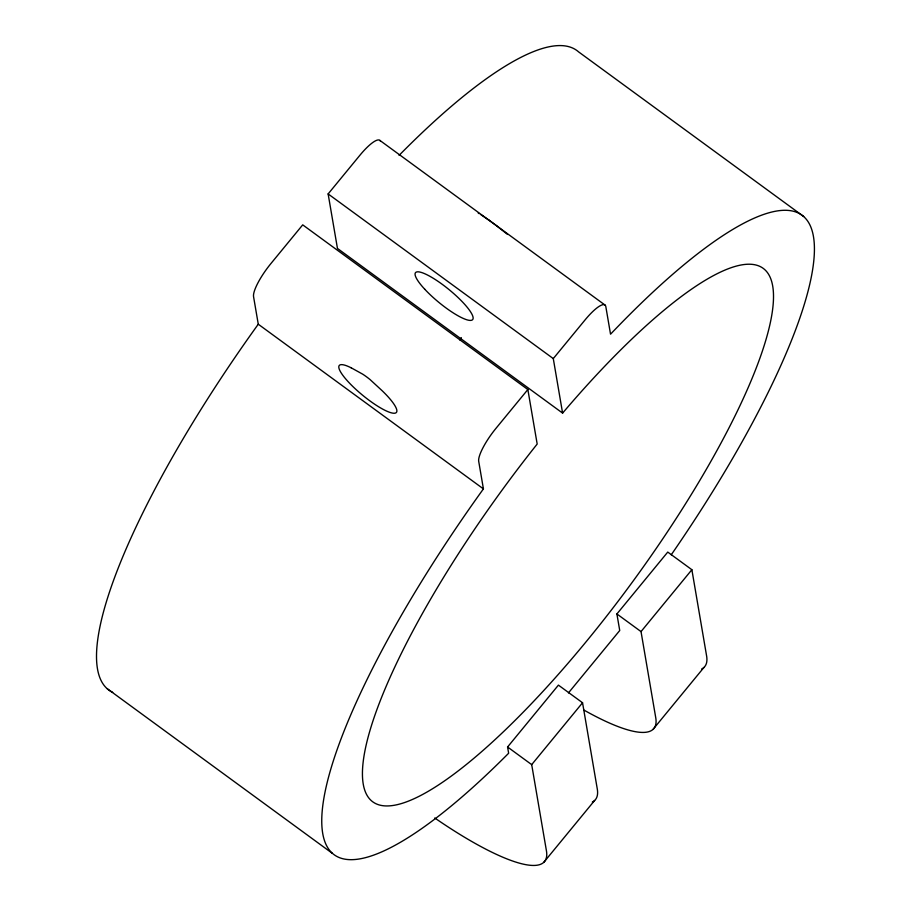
<?xml version="1.0" encoding="UTF-8"?>
<svg xmlns="http://www.w3.org/2000/svg" width="911" height="911" viewBox="0 0 911 911"><rect width="100%" height="100%" fill="white"/><g stroke="black" fill="none" stroke-linecap="round" stroke-linejoin="round"><path stroke-width="1.37" d="M112.691 692.349A396.239 95.598 -53.8 0 1 258.269 324.214L253.565 296.679A30.792 7.425 -53.8 0 1 270.931 263.541L302.714 224.858L527.856 389.532L537.183 444.044A330.545 79.747 -53.8 0 0 402.423 803.251A330.545 79.747 -53.8 0 0 752.6 377.12A330.545 79.747 -53.8 0 0 562.599 413.104L337.457 248.43L328.131 193.929L359.913 155.246A30.792 7.425 -53.8 0 1 380.525 141.353M527.856 389.532L496.085 428.204A30.792 7.425 -53.8 0 0 478.708 461.342L483.422 488.888A396.239 95.598 -53.8 0 0 322.118 828.862A396.239 95.598 -53.8 0 0 508.645 753.238L507.575 746.997L558.42 685.118L582.55 702.757L597.263 788.846A174.513 38.581 39.4 0 1 592.309 802.067M562.599 413.104L553.284 358.592L585.067 319.92A30.792 7.425 -53.8 0 1 605.826 306.643L610.541 334.189A396.239 95.598 -53.8 0 1 812.327 231.462A396.239 95.598 -53.8 0 1 671.248 554.799M568.453 692.918L619.731 630.514L616.895 613.957L667.752 552.077L691.87 569.717L706.583 655.806A174.513 38.581 39.4 0 1 701.629 669.027M434.752 817.987A174.513 38.581 39.4 0 0 546.418 850.726L531.694 764.636L582.55 702.757M584.031 710.136A174.513 38.581 39.4 0 0 655.738 717.686L641.025 631.596L691.87 569.717M543.765 862.364L594.621 800.484M653.096 729.324L703.941 667.444M478.241 213.106L479.232 213.652M480.792 214.586L489.184 220.36M803.673 216.499L578.519 51.825A396.239 95.598 -53.8 0 0 399.075 155.371M379.933 140.442L605.086 305.105M328.131 193.929L553.284 358.592M258.269 324.214L483.422 488.888M616.895 613.957L641.025 631.596M507.575 746.997L531.694 764.636M107.225 688.682L332.367 853.356M496.506 225.723L507.564 234.446M461.342 337.628A330.545 79.747 -53.8 0 1 459.884 339.962M489.082 220.268A36.258 1.23 36.7 0 1 496.484 225.689M351.134 367.782L350.131 367.304A36.952 8.165 39.4 0 0 347.387 380.855A36.952 8.165 39.4 0 0 390.956 412.729A36.952 8.165 39.4 0 0 382.142 390.717L370.071 379.58A36.258 14.496 42.4 0 0 362.772 374.216L351.134 367.782M424.697 289.174A36.952 8.165 39.4 0 0 472.49 319.761A36.952 8.165 39.4 0 0 435.128 279.438A36.952 8.165 39.4 0 0 424.697 289.174"/></g></svg>
